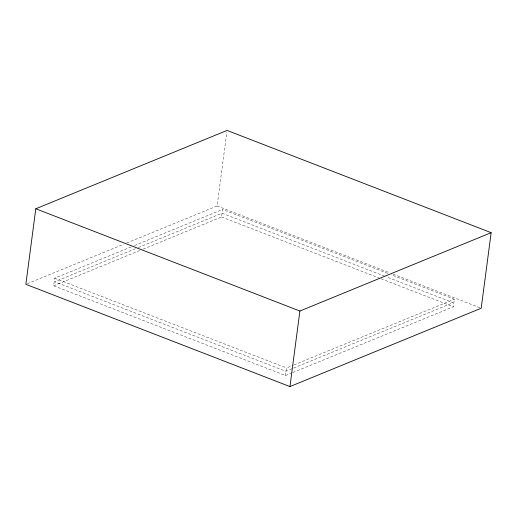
<?xml version="1.0" encoding="UTF-8"?>
<svg xmlns="http://www.w3.org/2000/svg" width="517" height="517" viewBox="0 0 517 517"><rect width="100%" height="100%" fill="white"/><g stroke="black" fill="none" stroke-linecap="round" stroke-linejoin="round"><path stroke-width="0.39" stroke-dasharray="2.58 1.94" d="M292.215 372.789L285.5 375.536L53.678 285.778L54.673 278.224L131.525 246.745M126.71 243.003L217.108 205.973L226.84 132.016M143.215 249.104L221.554 217.004L222.549 209.45L388.138 273.564M285.5 375.536L286.489 367.981L293.21 365.235M292.958 372.479L453.377 306.768L454.372 299.214L391.149 274.734M27.343 283.704L123.718 244.224M134.51 245.517L222.549 209.45M135.389 248.729L54.705 281.784L285.791 371.258L453.138 302.703L386.147 276.763M138.382 247.507L222.052 213.23L385.398 276.472M53.678 285.778L140.23 250.325M293.953 364.924L454.372 299.214M217.108 205.973L389.411 272.685M393.172 274.139L481.204 308.229M221.554 217.004L380.37 278.495M381.119 278.792L453.377 306.768M54.673 278.224L286.489 367.981"/><path stroke-width="0.78" d="M35.796 208.771L25.85 284.318L289.947 386.574L481.204 308.229L491.15 232.682L227.053 130.426L35.796 208.771L299.892 311.027L491.15 232.682M289.947 386.574L299.892 311.027"/></g></svg>
